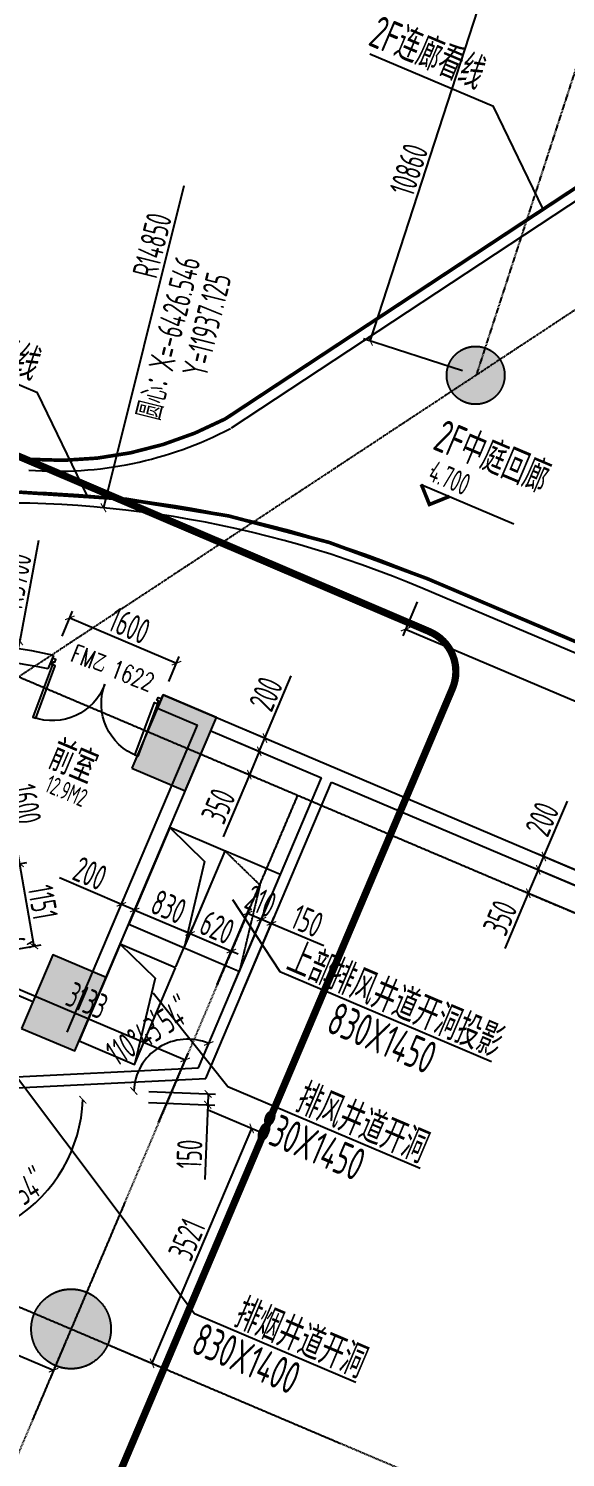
# Model space of a CAD drawing. Extents: x 11778731 to 12007717, y -6694179 to -6363962.
# Drawn here: x 11937485 to 11944896, y -6424865 to -6405151 of the extents above; entities that cross this region are included whole.
import ezdxf
from ezdxf.enums import TextEntityAlignment as Align
from ezdxf.xclip import XClip

# ---------------------------------------------------------------- set-up
doc = ezdxf.new("R2010")
doc.units = 0
doc.header["$LTSCALE"] = 10
doc.header["$MEASUREMENT"] = 0
doc.header["$XCLIPFRAME"] = 0
for name, pattern in [('A3-RG-axis-100$0$CENTER', [2, 1.25, -0.25, 0.25, -0.25]), ('A3-RI-3F$0$DASH', [0.35, 0.25, -0.1]), ('A3-RM-3F$0$DASH', [0.35, 0.25, -0.1]), ('DASHED2', [0.375, 0.25, -0.125])]:
    doc.linetypes.add(name, pattern=pattern)
for name, color, linetype in [('A-CLOD', 200, 'Continuous'), ('A3-RB-3F-100$0$A-DIMS-100', 1, 'Continuous'), ('A3-RG-axis-100$0$A-DIMS-100', 1, 'Continuous'), ('A3-RG-axis-100$0$A-GRID', 1, 'A3-RG-axis-100$0$CENTER'), ('A3-RI-3F$0$A-DOOR', 32, 'Continuous'), ('A3-RI-3F$0$A-FLOR-CURT', 55, 'Continuous'), ('A3-RI-3F$0$A-STRS-HRAL', 80, 'Continuous'), ('A3-RI-3F$0$A-WALL', 7, 'Continuous'), ('A3-RM-3F$0$A-EQPM', 55, 'Continuous'), ('A3-RS-1F$0$A-HATH-GRAY', 8, 'Continuous'), ('A3-RS-1F$0$A-WALL', 7, 'Continuous'), ('A3-SYMB-3F-100$0$A-SYMB', 4, 'Continuous'), ('A3-SYMB-3F-100$0$A-SYMB-AREA', 4, 'Continuous'), ('A3-SYMB-3F-100$0$A-SYMB-DOOR', 3, 'Continuous'), ('A3-SYMB-3F-100$0$A-SYMB-DOOR1', 3, 'Continuous'), ('A3-SYMB-3F-100$0$A-SYMB-DOOR2', 3, 'Continuous'), ('A3-SYMB-3F-100$0$A-SYMB-DOOR3', 3, 'Continuous'), ('A3-SYMB-3F-100$0$A-SYMB-NAME', 4, 'Continuous'), ('A3-SYMB-3F-100$0$A-SYMB-NAME-E', 4, 'Continuous')]:
    doc.layers.add(name, color=color, linetype=linetype)
doc.styles.add('A3-RB-3F-100$0$XD2008', font='xd-hzs.shx', dxfattribs={"width": 0.7, "bigfont": 'xd-hztxt.shx'})
doc.styles.add('A3-RG-axis-100$0$XD2008', font='xd-hzs.shx', dxfattribs={"width": 0.7, "bigfont": 'xd-hztxt.shx'})
doc.styles.add('A3-SYMB-3F-100$0$ECADI', font='hzs.shx', dxfattribs={"width": 0.7, "bigfont": 'hztxt.shx'})
doc.styles.add('A3-SYMB-3F-100$0$ECADI-TXT', font='simplex.shx', dxfattribs={"bigfont": 'hztxt.shx'})
doc.styles.add('A3-SYMB-3F-100$0$XD2008', font='hzs.shx', dxfattribs={"width": 0.7, "bigfont": 'hztxt.shx'})
doc.dimstyles.new('A3-RB-3F-100$0$XD100', dxfattribs={"dimscale": 100, "dimtxt": 3.5, "dimasz": 1.5, "dimexe": 1, "dimexo": 2, "dimgap": 0.5, "dimtad": 1, "dimdec": 0, "dimdsep": 46, "dimtxsty": 'A3-RB-3F-100$0$XD2008', "dimcen": 2.5, "dimclrt": 4, "dimaunit": 1, "dimadec": 0, "dimazin": 0, "dimtfac": 1, "dimtdec": 0, "dimtix": 1, "dimtmove": 0, "dimatfit": 3, "dimfxl": 0, "dimtolj": 1, "dimtzin": 0, "dimarcsym": 0})
doc.dimstyles.new('A3-RB-3F-100$0$XD100$0', dxfattribs={"dimscale": 100, "dimtxt": 3.5, "dimasz": 1, "dimexe": 1, "dimexo": 2, "dimgap": 0.5, "dimtad": 1, "dimdec": 0, "dimdsep": 46, "dimtxsty": 'A3-RB-3F-100$0$XD2008', "dimblk1": 'A3-RB-3F-100$0$_ARCHTICK', "dimblk2": 'A3-RB-3F-100$0$_ARCHTICK', "dimsah": 1, "dimcen": 2.5, "dimclrt": 4, "dimaunit": 1, "dimadec": 0, "dimazin": 0, "dimtfac": 1, "dimtdec": 0, "dimtix": 1, "dimtmove": 0, "dimatfit": 3, "dimfxl": 0, "dimtolj": 1, "dimtzin": 0, "dimarcsym": 0})
doc.dimstyles.new('A3-RG-axis-100$0$XD100$0', dxfattribs={"dimscale": 100, "dimtxt": 3.5, "dimasz": 1, "dimexe": 1, "dimexo": 2, "dimgap": 0.5, "dimtad": 1, "dimdec": 0, "dimdsep": 46, "dimtxsty": 'A3-RG-axis-100$0$XD2008', "dimblk1": 'A3-RG-axis-100$0$_ARCHTICK', "dimblk2": 'A3-RG-axis-100$0$_ARCHTICK', "dimsah": 1, "dimcen": 2.5, "dimclrt": 4, "dimaunit": 1, "dimadec": 0, "dimazin": 0, "dimtfac": 1, "dimtdec": 0, "dimtix": 1, "dimtmove": 0, "dimatfit": 3, "dimfxl": 0, "dimtolj": 1, "dimtzin": 0, "dimarcsym": 0})

# ---------------------------------------------------------------- blocks, each defined once
blk = doc.blocks.new('A3-RI-3F$0$J-双扇门-1600')
for points in [[(-800, 0), (-773, 0), (-773, 43), (-752, 43), (-752, 85), (-800, 85)], [(-773, 0), (-773, -773), (-731, -773), (-731, 0)], [(773, 0), (773, -773), (731, -773), (731, 0)], [(800, 0), (773, 0), (773, 43), (752, 43), (752, 85), (800, 85)]]:
    blk.add_lwpolyline(points, close=True)
for centre, start, end in [((-773, 0), 270, 360), ((773, 0), 180, 270)]:
    blk.add_arc(centre, 773, start, end)
blk = doc.blocks.new('A3-RI-3F')
at = {"layer": 'A3-RI-3F$0$A-FLOR-CURT', "color": 170, "linetype": 'A3-RI-3F$0$DASH', "const_width": 50}
blk.add_lwpolyline([(11926493, -6396565, 0.052123), (11917489, -6394434), (11917228, -6394435), (11916164, -6395948), (11915379, -6395377, 0.263888), (11909910, -6402375), (11909461, -6410947, 0.270782), (11913854, -6418314, 0.242696), (11921643, -6418532), (11929176, -6413825, -0.244698), (11942986, -6412739), (11948447, -6415057, 0.668179), (11951083, -6412467), (11948801, -6406818, 0.221695), (11943856, -6402207), (11926494, -6396566)], format="xyb", dxfattribs=at)
at = {"layer": 'A3-RI-3F$0$A-FLOR-CURT', "color": 212, "linetype": 'A3-RI-3F$0$DASH', "const_width": 50}
blk.add_lwpolyline([(11948036, -6405372), (11940202, -6410535, -0.140608), (11937502, -6411094), (11930755, -6410080), (11929955, -6413371)], format="xyb", dxfattribs=at)
at = {"layer": 'A3-RI-3F$0$A-STRS-HRAL'}
for p, q in [((11940202, -6410535), (11948036, -6405372)), ((11940285, -6410660), (11948118, -6405497)), ((11930755, -6410080), (11937502, -6411094)), ((11948389, -6415195), (11942927, -6412877)), ((11942986, -6412739), (11948447, -6415057))]:
    blk.add_line(p, q, dxfattribs=at)
for centre, radius, start, end in [((11941384, -6409815), 8000, 22, 72), ((11941384, -6409815), 8150, 22, 72), ((11937878, -6406108), 5150, 265.6895, 297.7047), ((11937878, -6406108), 5000, 265.6895, 297.7047), ((11937125, -6426546), 15000, 67, 122), ((11937125, -6426546), 14850, 67, 122)]:
    blk.add_arc(centre, radius, start, end, dxfattribs=at)
at = {"layer": 'A3-RI-3F$0$A-WALL'}
for p, q in [((11937755, -6413986), (11937834, -6413799)), ((11939264, -6414526), (11939342, -6414342)), ((11939342, -6414342), (11950093, -6418906)), ((11939264, -6414526), (11939816, -6414761)), ((11940078, -6414655), (11940078, -6414655)), ((11938019, -6418995), (11939816, -6414761)), ((11938124, -6419257), (11940000, -6414839)), ((11940000, -6414839), (11941528, -6415488)), ((11939829, -6419491), (11941528, -6415488)), ((11939930, -6419636), (11941666, -6415546)), ((11941666, -6415546), (11950015, -6419090)), ((11937544, -6418577), (11936267, -6418035)), ((11935913, -6419682), (11939829, -6419491)), ((11936203, -6419818), (11939930, -6419636))]:
    blk.add_line(p, q, dxfattribs=at)
for radius, start, end in [(6600, 77.148, 119.6615), (6400, 77.4686, 97.3761), (6600, 63.1986, 63.2023)]:
    blk.add_arc((11936366, -6420234), radius, start, end, dxfattribs=at)
at = {"layer": 'A3-RI-3F$0$A-DOOR', "xscale": -1, "rotation": 339.6266928493723}
blk.add_blockref('A3-RI-3F$0$J-双扇门-1600', (11938538, -6414196), dxfattribs=at)
blk = doc.blocks.new('A3-RG-axis-100$0$_ARCHTICK')
at = {"color": 0, "linetype": 'ByBlock', "const_width": 0.15}
blk.add_lwpolyline([(-0.5, -0.5), (0.5, 0.5)], dxfattribs=at)
blk = doc.blocks.new('*D318')
at = {"layer": 'A3-RG-axis-100$0$A-DIMS-100', "color": 0, "lineweight": -2}
for p, q in [((11942202, -6409462), (11945558, -6399134)), ((11946829, -6399547), (11945463, -6399103)), ((11943473, -6409875), (11942107, -6409431))]:
    blk.add_line(p, q, dxfattribs=at)
at = {"layer": 'A3-RG-axis-100$0$A-DIMS-100', "color": 0, "lineweight": -2, "xscale": 100, "yscale": 100, "zscale": 100}
for p, rotation in [((11945558, -6399134), 71.99999999988194), ((11942202, -6409462), 251.9999999998819)]:
    blk.add_blockref('A3-RG-axis-100$0$_ARCHTICK', p, dxfattribs=dict(at, rotation=rotation))
at = {"layer": 'A3-RG-axis-100$0$A-DIMS-100', "color": 4, "insert": (11942734, -6407098), "char_height": 350, "attachment_point": 5, "rotation": 72, "style": 'A3-RG-axis-100$0$XD2008'}
blk.add_mtext('\\A1;10860', dxfattribs=at)
blk = doc.blocks.new('A3-SYMB-3F-100$0$ECADI-TAG-HGHT（国标）')
at = {"color": 1}
blk.add_line((-2.12, 2.12), (11.77, 2.12), dxfattribs=at)
at = {"color": 1, "const_width": 0.5}
blk.add_lwpolyline([(-2.12, 2.12), (0, 0), (2.12, 2.12)], dxfattribs=at)
at = {"color": 1}
blk.add_point((-1.48, 4.6), dxfattribs=at)
at = {"style": 'A3-SYMB-3F-100$0$XD2008', "width": 0.7}
blk.add_attdef('FL', text='', height=3, dxfattribs=at).set_placement((-2.69, 2.97), align=Align.RIGHT)
for tag, p in [('F.F.L.', (2.28, 2.97)), ('T.O.S.', (2.28, -1.1))]:
    blk.add_attdef(tag, p, '', height=3, dxfattribs=at)
blk = doc.blocks.new('A3-SYMB-3F-100$0$ECADI-TAG-ROOM')
at = {"layer": 'A3-SYMB-3F-100$0$A-SYMB-AREA', "style": 'A3-SYMB-3F-100$0$ECADI', "width": 0.7}
blk.add_attdef('340M2', text='', height=2.5, dxfattribs=at).set_placement((7.17, -1.75), align=Align.MIDDLE_LEFT)
at = {"layer": 'A3-SYMB-3F-100$0$A-SYMB-NAME', "style": 'A3-SYMB-3F-100$0$ECADI', "width": 0.7}
blk.add_attdef('CHINESENAME', (-5.13, 0.09), '', height=4.5, dxfattribs=at)
at = {"layer": 'A3-SYMB-3F-100$0$A-SYMB-NAME-E', "style": 'A3-SYMB-3F-100$0$ECADI', "width": 0.7}
for tag, p in [('ENGLISHHIGH', (-5.13, 8.04)), ('ENGLISHLOW', (-5.13, 4.84))]:
    blk.add_attdef(tag, p, '', height=2.5, dxfattribs=at)
blk = doc.blocks.new('A3-SYMB-3F-100$0$ECADI-TAG-DOOR')
at = {"layer": 'A3-SYMB-3F-100$0$A-SYMB-DOOR', "style": 'A3-SYMB-3F-100$0$ECADI-TXT', "width": 0.7}
for tag, p in [('门窗主编号1', (-6.41, 7.26)), ('门窗主编号2', (2.08, 7.26))]:
    blk.add_attdef(tag, p, '', height=2.5, dxfattribs=at)
at = {"layer": 'A3-SYMB-3F-100$0$A-SYMB-DOOR', "style": 'A3-SYMB-3F-100$0$ECADI-TXT', "width": 0.7, "flags": 1}
for tag, p in [('洞口尺寸(宽X高)', (-6.42, 1.62)), ('备注', (-6.39, -1.21))]:
    blk.add_attdef(tag, p, '', height=2.5, dxfattribs=at)
at = {"layer": 'A3-SYMB-3F-100$0$A-SYMB-DOOR1', "style": 'A3-SYMB-3F-100$0$ECADI-TXT', "width": 0.7}
blk.add_attdef('门窗辅编号1', (-6.41, 4.41), '', height=2.5, dxfattribs=at)
at = {"layer": 'A3-SYMB-3F-100$0$A-SYMB-DOOR2', "style": 'A3-SYMB-3F-100$0$ECADI-TXT', "width": 0.7}
blk.add_attdef('门窗辅编号2', (-2.86, 4.41), '', height=2.5, dxfattribs=at)
at = {"layer": 'A3-SYMB-3F-100$0$A-SYMB-DOOR3', "style": 'A3-SYMB-3F-100$0$ECADI-TXT', "width": 0.7}
blk.add_attdef('门窗辅编号3', (2.32, 4.41), '', height=2.5, dxfattribs=at)
blk = doc.blocks.new('A3-SYMB-3F-100')
at = {"layer": 'A3-SYMB-3F-100$0$A-SYMB'}
for points in [[(11944590, -6407643), (11943904, -6406228), (11942195, -6405503)], [(11938295, -6411592), (11937609, -6410177), (11934793, -6408982)], [(11940299, -6417168), (11940954, -6418160), (11943874, -6419400)], [(11939203, -6418453), (11940234, -6419747), (11942889, -6420874)], [(11937096, -6419313), (11939775, -6422879), (11942003, -6423825)]]:
    blk.add_lwpolyline(points, dxfattribs=at)
ref = blk.add_blockref('A3-SYMB-3F-100$0$ECADI-TAG-ROOM', (11943385, -6405904), dxfattribs=dict(at, xscale=-99.99999999989045, yscale=100.0000000001164, rotation=336.9999999995738))
ref.add_attrib('CHINESENAME', '2F连廊看线', (11942157, -6405373), dxfattribs={"height": 450, "rotation": 337, "style": 'A3-SYMB-3F-100$0$ECADI', "width": 0.7})
ref = blk.add_blockref('A3-SYMB-3F-100$0$ECADI-TAG-ROOM', (11936082, -6409425), dxfattribs=dict(at, xscale=-99.99999999989045, yscale=100.0000000001164, rotation=336.9999999995738))
ref.add_attrib('CHINESENAME', '3F连廊结构板边缘线', (11934854, -6408894), dxfattribs={"height": 450, "rotation": 337, "style": 'A3-SYMB-3F-100$0$ECADI', "width": 0.7})
ref = blk.add_blockref('A3-SYMB-3F-100$0$ECADI-TAG-ROOM', (11943516, -6411155), dxfattribs=dict(at, xscale=99.99999999989046, yscale=100.0000000001164, rotation=337))
ref.add_attrib('CHINESENAME', '2F中庭回廊', (11943048, -6410947), dxfattribs={"height": 450, "rotation": 337, "style": 'A3-SYMB-3F-100$0$ECADI', "width": 0.7})
ref = blk.add_blockref('A3-SYMB-3F-100$0$ECADI-TAG-HGHT（国标）', (11943019, -6411717), dxfattribs=dict(at, xscale=100, yscale=100.0000000002328, rotation=337))
ref.add_attrib('F.F.L.', '4.700', (11942984, -6411380), dxfattribs={"layer": '0', "height": 300, "rotation": 337, "style": 'A3-SYMB-3F-100$0$XD2008', "width": 0.7})
ref = blk.add_blockref('A3-SYMB-3F-100$0$ECADI-TAG-ROOM', (11938193, -6415558), dxfattribs=dict(at, xscale=99.99999999989046, yscale=100.0000000001164, rotation=337))
ref.add_attrib('CHINESENAME', '前室', (11937725, -6415349), dxfattribs={"height": 450, "rotation": 337, "style": 'A3-SYMB-3F-100$0$ECADI', "width": 0.7})
ref.add_attrib('340M2', '12.9M2', dxfattribs={"height": 250, "rotation": 337, "style": 'A3-SYMB-3F-100$0$ECADI', "width": 0.7}).set_placement((11937742, -6415556), align=Align.MIDDLE_LEFT)
ref = blk.add_blockref('A3-SYMB-3F-100$0$ECADI-TAG-ROOM', (11941485, -6418351), dxfattribs=dict(at, xscale=99.99999999989046, yscale=100.0000000001164, rotation=337))
ref.add_attrib('CHINESENAME', '上部排风井道开洞投影', (11941016, -6418143), dxfattribs={"height": 450, "rotation": 337, "style": 'A3-SYMB-3F-100$0$ECADI', "width": 0.7})
ref = blk.add_blockref('A3-SYMB-3F-100$0$ECADI-TAG-ROOM', (11942042, -6419192), dxfattribs=dict(at, xscale=99.99999999989046, yscale=100.0000000001164, rotation=337))
ref.add_attrib('CHINESENAME', '830X1450', (11941574, -6418984), dxfattribs={"height": 450, "rotation": 337, "style": 'A3-SYMB-3F-100$0$ECADI', "width": 0.7})
ref = blk.add_blockref('A3-SYMB-3F-100$0$ECADI-TAG-ROOM', (11941608, -6420295), dxfattribs=dict(at, xscale=99.99999999989046, yscale=100.0000000001164, rotation=337))
ref.add_attrib('CHINESENAME', '排风井道开洞', (11941140, -6420087), dxfattribs={"height": 450, "rotation": 337, "style": 'A3-SYMB-3F-100$0$ECADI', "width": 0.7})
ref = blk.add_blockref('A3-SYMB-3F-100$0$ECADI-TAG-ROOM', (11941058, -6420666), dxfattribs=dict(at, xscale=99.99999999989046, yscale=100.0000000001164, rotation=337))
ref.add_attrib('CHINESENAME', '830X1450', (11940589, -6420458), dxfattribs={"height": 450, "rotation": 337, "style": 'A3-SYMB-3F-100$0$ECADI', "width": 0.7})
ref = blk.add_blockref('A3-SYMB-3F-100$0$ECADI-TAG-ROOM', (11940761, -6423262), dxfattribs=dict(at, xscale=99.99999999989046, yscale=100.0000000001164, rotation=337))
ref.add_attrib('CHINESENAME', '排烟井道开洞', (11940292, -6423054), dxfattribs={"height": 450, "rotation": 337, "style": 'A3-SYMB-3F-100$0$ECADI', "width": 0.7})
ref = blk.add_blockref('A3-SYMB-3F-100$0$ECADI-TAG-ROOM', (11940173, -6423618), dxfattribs=dict(at, xscale=99.99999999989046, yscale=100.0000000001164, rotation=337))
ref.add_attrib('CHINESENAME', '830X1400', (11939705, -6423409), dxfattribs={"height": 450, "rotation": 337, "style": 'A3-SYMB-3F-100$0$ECADI', "width": 0.7})
at = {"layer": 'A3-SYMB-3F-100$0$A-SYMB-DOOR'}
ref = blk.add_blockref('A3-SYMB-3F-100$0$ECADI-TAG-DOOR', (11938462, -6414812, -333), dxfattribs=dict(at, xscale=99.99999999997299, yscale=100, zscale=100, rotation=339.0583560021229))
ref.add_attrib('门窗主编号1', 'FM乙', dxfattribs={"height": 250, "rotation": 339.0584, "style": 'A3-SYMB-3F-100$0$ECADI-TXT', "width": 0.7}).set_placement((11938508, -6414049, -333), align=Align.RIGHT)
ref.add_attrib('门窗主编号2', '1622', (11938599, -6414089), dxfattribs={"height": 250, "rotation": 339.0584, "style": 'A3-SYMB-3F-100$0$ECADI-TXT', "width": 0.7})
blk = doc.blocks.new('A3-RB-3F-100$0$_ARCHTICK')
at = {"color": 0, "linetype": 'ByBlock', "const_width": 0.15}
blk.add_lwpolyline([(-0.5, -0.5), (0.5, 0.5)], dxfattribs=at)
blk = doc.blocks.new('*D1207')
at = {"layer": 'A3-RB-3F-100$0$A-DIMS-100', "color": 0, "lineweight": -2}
for p, q in [((11944599, -6416574), (11944923, -6415810)), ((11945614, -6417005), (11944507, -6416535)), ((11944521, -6416758), (11944599, -6416574)), ((11945536, -6417189), (11944429, -6416719))]:
    blk.add_line(p, q, dxfattribs=at)
at = {"layer": 'A3-RB-3F-100$0$A-DIMS-100', "color": 0, "lineweight": -2, "xscale": 100, "yscale": 100, "zscale": 100}
for p, rotation in [((11944599, -6416574), 66.99999999994976), ((11944521, -6416758), 246.9999999999498)]:
    blk.add_blockref('A3-RB-3F-100$0$_ARCHTICK', p, dxfattribs=dict(at, rotation=rotation))
at = {"layer": 'A3-RB-3F-100$0$A-DIMS-100', "color": 4, "insert": (11944574, -6416058), "char_height": 350, "attachment_point": 5, "rotation": 67, "style": 'A3-RB-3F-100$0$XD2008'}
blk.add_mtext('\\A1;200', dxfattribs=at)
blk = doc.blocks.new('*D1208')
at = {"layer": 'A3-RB-3F-100$0$A-DIMS-100', "color": 0, "lineweight": -2}
for p, q in [((11944521, -6416758), (11944384, -6417080)), ((11945536, -6417189), (11944429, -6416719)), ((11944384, -6417080), (11944060, -6417844)), ((11945400, -6417511), (11944292, -6417041))]:
    blk.add_line(p, q, dxfattribs=at)
at = {"layer": 'A3-RB-3F-100$0$A-DIMS-100', "color": 0, "lineweight": -2, "xscale": 100, "yscale": 100, "zscale": 100}
for p, rotation in [((11944521, -6416758), 67.00000000036219), ((11944384, -6417080), 247.0000000003622)]:
    blk.add_blockref('A3-RB-3F-100$0$_ARCHTICK', p, dxfattribs=dict(at, rotation=rotation))
at = {"layer": 'A3-RB-3F-100$0$A-DIMS-100', "color": 4, "insert": (11943995, -6417420), "char_height": 350, "attachment_point": 5, "rotation": 67, "style": 'A3-RB-3F-100$0$XD2008'}
blk.add_mtext('\\A1;350', dxfattribs=at)
blk = doc.blocks.new('*D1217')
at = {"layer": 'A3-RB-3F-100$0$A-DIMS-100', "color": 0, "lineweight": -2}
for p, q in [((11942849, -6413061), (11942651, -6413528)), ((11942690, -6413436), (11948151, -6415754)), ((11948310, -6415379), (11948112, -6415846))]:
    blk.add_line(p, q, dxfattribs=at)
at = {"layer": 'A3-RB-3F-100$0$A-DIMS-100', "color": 0, "lineweight": -2, "xscale": 100, "yscale": 100, "zscale": 100}
for p, rotation in [((11942690, -6413436), 156.9999959561084), ((11948151, -6415754), 336.9999959561085)]:
    blk.add_blockref('A3-RB-3F-100$0$_ARCHTICK', p, dxfattribs=dict(at, rotation=rotation))
at = {"layer": 'A3-RB-3F-100$0$A-DIMS-100', "color": 4, "insert": (11945509, -6414388), "char_height": 350, "attachment_point": 5, "rotation": 337, "style": 'A3-RB-3F-100$0$XD2008'}
blk.add_mtext('\\A1;5933', dxfattribs=at)
blk = doc.blocks.new('*D376')
at = {"layer": 'A3-RB-3F-100$0$A-DIMS-100', "color": 0, "lineweight": -2}
for p, q in [((11938766, -6417234), (11937910, -6416870)), ((11938570, -6417695), (11938805, -6417142)), ((11938754, -6417773), (11938989, -6417220)), ((11938950, -6417312), (11938766, -6417234))]:
    blk.add_line(p, q, dxfattribs=at)
at = {"layer": 'A3-RB-3F-100$0$A-DIMS-100', "color": 0, "lineweight": -2, "xscale": 100, "yscale": 100, "zscale": 100}
for p, rotation in [((11938766, -6417234), 157.0000000001583), ((11938950, -6417312), 337.0000000001583)]:
    blk.add_blockref('A3-RB-3F-100$0$_ARCHTICK', p, dxfattribs=dict(at, rotation=rotation))
at = {"layer": 'A3-RB-3F-100$0$A-DIMS-100', "color": 4, "insert": (11938334, -6416806), "char_height": 350, "attachment_point": 5, "rotation": 337, "style": 'A3-RB-3F-100$0$XD2008'}
blk.add_mtext('\\A1;200', dxfattribs=at)
blk = doc.blocks.new('*D377')
at = {"layer": 'A3-RB-3F-100$0$A-DIMS-100', "color": 0, "lineweight": -2}
for p, q in [((11938754, -6417773), (11938989, -6417220)), ((11938950, -6417312), (11939714, -6417636)), ((11939518, -6418098), (11939753, -6417544))]:
    blk.add_line(p, q, dxfattribs=at)
at = {"layer": 'A3-RB-3F-100$0$A-DIMS-100', "color": 0, "lineweight": -2, "xscale": 100, "yscale": 100, "zscale": 100}
for p, rotation in [((11938950, -6417312), 157.0000003381924), ((11939714, -6417636), 337.0000003381924)]:
    blk.add_blockref('A3-RB-3F-100$0$_ARCHTICK', p, dxfattribs=dict(at, rotation=rotation))
at = {"layer": 'A3-RB-3F-100$0$A-DIMS-100', "color": 4, "insert": (11939420, -6417267), "char_height": 350, "attachment_point": 5, "rotation": 337, "style": 'A3-RB-3F-100$0$XD2008'}
blk.add_mtext('\\A1;830', dxfattribs=at)
blk = doc.blocks.new('*D388')
at = {"layer": 'A3-RB-3F-100$0$A-DIMS-100', "color": 0, "lineweight": -2}
for p, q in [((11940382, -6415001), (11940762, -6415162)), ((11940670, -6415123), (11940533, -6415445)), ((11940533, -6415445), (11940170, -6416301)), ((11940245, -6415323), (11940625, -6415484))]:
    blk.add_line(p, q, dxfattribs=at)
at = {"layer": 'A3-RB-3F-100$0$A-DIMS-100', "color": 0, "lineweight": -2, "xscale": 100, "yscale": 100, "zscale": 100}
for p, rotation in [((11940670, -6415123), 66.99999999962213), ((11940533, -6415445), 246.9999999996221)]:
    blk.add_blockref('A3-RB-3F-100$0$_ARCHTICK', p, dxfattribs=dict(at, rotation=rotation))
at = {"layer": 'A3-RB-3F-100$0$A-DIMS-100', "color": 4, "insert": (11940105, -6415878), "char_height": 350, "attachment_point": 5, "rotation": 67, "style": 'A3-RB-3F-100$0$XD2008'}
blk.add_mtext('\\A1;350', dxfattribs=at)
blk = doc.blocks.new('*D389')
at = {"layer": 'A3-RB-3F-100$0$A-DIMS-100', "color": 0, "lineweight": -2}
for p, q in [((11940748, -6414939), (11941111, -6414083)), ((11940460, -6414817), (11940840, -6414978)), ((11940382, -6415001), (11940762, -6415162)), ((11940670, -6415123), (11940748, -6414939))]:
    blk.add_line(p, q, dxfattribs=at)
at = {"layer": 'A3-RB-3F-100$0$A-DIMS-100', "color": 0, "lineweight": -2, "xscale": 100, "yscale": 100, "zscale": 100}
for p, rotation in [((11940670, -6415123), 247.000000000024), ((11940748, -6414939), 67.00000000002396)]:
    blk.add_blockref('A3-RB-3F-100$0$_ARCHTICK', p, dxfattribs=dict(at, rotation=rotation))
at = {"layer": 'A3-RB-3F-100$0$A-DIMS-100', "color": 4, "insert": (11940762, -6414331), "char_height": 350, "attachment_point": 5, "rotation": 67, "style": 'A3-RB-3F-100$0$XD2008'}
blk.add_mtext('\\A1;200', dxfattribs=at)
blk = doc.blocks.new('*D398')
at = {"layer": 'A3-RB-3F-100$0$A-DIMS-100', "color": 0, "lineweight": -2}
for p in [(11937623, -6412215), (11936319, -6419203)]:
    blk.add_line(p, (11937365, -6413599), dxfattribs=at)
at = {"layer": 'A3-RB-3F-100$0$A-DIMS-100', "color": 0, "lineweight": -2, "xscale": 100, "yscale": 100, "zscale": 100, "rotation": 259.4245389215454}
blk.add_blockref('A3-RB-3F-100$0$_ARCHTICK', (11937365, -6413599), dxfattribs=at)
at = {"layer": 'A3-RB-3F-100$0$A-DIMS-100', "color": 4, "insert": (11937291, -6412768), "char_height": 350, "attachment_point": 5, "rotation": 79.4245, "style": 'A3-RB-3F-100$0$XD2008'}
blk.add_mtext('\\A1;R5700', dxfattribs=at)
blk = doc.blocks.new('*D399')
at = {"layer": 'A3-RB-3F-100$0$A-DIMS-100', "color": 0, "lineweight": -2}
for p, q in [((11936397, -6419019), (11936802, -6418064)), ((11936763, -6418156), (11939647, -6419380)), ((11939281, -6420243), (11939687, -6419288))]:
    blk.add_line(p, q, dxfattribs=at)
at = {"layer": 'A3-RB-3F-100$0$A-DIMS-100', "color": 0, "lineweight": -2, "xscale": 100, "yscale": 100, "zscale": 100}
for p, rotation in [((11936763, -6418156), 156.9999981291874), ((11939647, -6419380), 336.9999981291875)]:
    blk.add_blockref('A3-RB-3F-100$0$_ARCHTICK', p, dxfattribs=dict(at, rotation=rotation))
at = {"layer": 'A3-RB-3F-100$0$A-DIMS-100', "color": 4, "insert": (11938293, -6418561), "char_height": 350, "attachment_point": 5, "rotation": 337, "style": 'A3-RB-3F-100$0$XD2008'}
blk.add_mtext('\\A1;3133', dxfattribs=at)
blk = doc.blocks.new('*D401')
at = {"layer": 'A3-RB-3F-100$0$A-DIMS-100', "color": 0, "lineweight": -2}
for p, q in [((11937947, -6413533), (11938093, -6413189)), ((11938054, -6413281), (11939527, -6413906)), ((11939420, -6414159), (11939566, -6413814))]:
    blk.add_line(p, q, dxfattribs=at)
at = {"layer": 'A3-RB-3F-100$0$A-DIMS-100', "color": 0, "lineweight": -2, "xscale": 100, "yscale": 100, "zscale": 100}
for p, rotation in [((11938054, -6413281), 156.9989156766192), ((11939527, -6413906), 336.9989156766192)]:
    blk.add_blockref('A3-RB-3F-100$0$_ARCHTICK', p, dxfattribs=dict(at, rotation=rotation))
at = {"layer": 'A3-RB-3F-100$0$A-DIMS-100', "color": 4, "insert": (11938879, -6413387), "char_height": 350, "attachment_point": 5, "rotation": 336.9989, "style": 'A3-RB-3F-100$0$XD2008'}
blk.add_mtext('\\A1;1600', dxfattribs=at)
blk = doc.blocks.new('*D402')
at = {"layer": 'A3-RB-3F-100$0$A-DIMS-100', "color": 0, "lineweight": -2}
blk.add_arc((11936267, -6418035), 688, 336.9999, 99.8795, dxfattribs=at)
at = {"layer": 'A3-RB-3F-100$0$A-DIMS-100', "color": 0, "lineweight": -2, "xscale": 100, "yscale": 100, "zscale": 100}
for p, rotation in [((11936149, -6417357), 189.8794544671354), ((11936900, -6418303), 246.9999494623069)]:
    blk.add_blockref('A3-RB-3F-100$0$_ARCHTICK', p, dxfattribs=dict(at, rotation=rotation))
at = {"layer": 'A3-RB-3F-100$0$A-DIMS-100', "color": 4, "insert": (11937008, -6417446), "char_height": 350, "attachment_point": 5, "rotation": 308.4397, "style": 'A3-RB-3F-100$0$XD2008'}
blk.add_mtext('\\A1;122°52\'46"', dxfattribs=at)
blk = doc.blocks.new('*D403')
at = {"layer": 'A3-RB-3F-100$0$A-DIMS-100', "color": 0, "lineweight": -2}
for p, q in [((11936266, -6416866), (11937461, -6416658)), ((11937362, -6416675), (11937560, -6417809)), ((11936464, -6418000), (11937658, -6417792))]:
    blk.add_line(p, q, dxfattribs=at)
at = {"layer": 'A3-RB-3F-100$0$A-DIMS-100', "color": 0, "lineweight": -2, "xscale": 100, "yscale": 100, "zscale": 100}
for p, rotation in [((11937362, -6416675), 99.87945446708147), ((11937560, -6417809), 279.8794544670814)]:
    blk.add_blockref('A3-RB-3F-100$0$_ARCHTICK', p, dxfattribs=dict(at, rotation=rotation))
at = {"layer": 'A3-RB-3F-100$0$A-DIMS-100', "color": 4, "insert": (11937683, -6417204), "char_height": 350, "attachment_point": 5, "rotation": 279.8795, "style": 'A3-RB-3F-100$0$XD2008'}
blk.add_mtext('\\A1;1151', dxfattribs=at)
blk = doc.blocks.new('*D404')
at = {"layer": 'A3-RB-3F-100$0$A-DIMS-100', "color": 0, "lineweight": -2}
for p, q in [((11935992, -6415290), (11937186, -6415082)), ((11937088, -6415099), (11937362, -6416675)), ((11936266, -6416866), (11937461, -6416658))]:
    blk.add_line(p, q, dxfattribs=at)
at = {"layer": 'A3-RB-3F-100$0$A-DIMS-100', "color": 0, "lineweight": -2, "xscale": 100, "yscale": 100, "zscale": 100}
for p, rotation in [((11937088, -6415099), 99.87945446710525), ((11937362, -6416675), 279.8794544671052)]:
    blk.add_blockref('A3-RB-3F-100$0$_ARCHTICK', p, dxfattribs=dict(at, rotation=rotation))
at = {"layer": 'A3-RB-3F-100$0$A-DIMS-100', "color": 4, "insert": (11937447, -6415849), "char_height": 350, "attachment_point": 5, "rotation": 279.8795, "style": 'A3-RB-3F-100$0$XD2008'}
blk.add_mtext('\\A1;1600', dxfattribs=at)
blk = doc.blocks.new('*D606')
at = {"layer": 'A3-RB-3F-100$0$A-DIMS-100', "color": 0, "lineweight": -2}
blk.add_arc((11936189, -6419850), 2047, 247, 357.7317, dxfattribs=at)
at = {"layer": 'A3-RB-3F-100$0$A-DIMS-100', "color": 0, "lineweight": -2, "xscale": 100, "yscale": 100, "zscale": 100}
for p, rotation in [((11938235, -6419931), 87.73169778263737), ((11935390, -6421734), 157.0000000265201)]:
    blk.add_blockref('A3-RB-3F-100$0$_ARCHTICK', p, dxfattribs=dict(at, rotation=rotation))
at = {"layer": 'A3-RB-3F-100$0$A-DIMS-100', "color": 4, "insert": (11937147, -6421360), "char_height": 350, "attachment_point": 5, "rotation": 32.3658, "style": 'A3-RB-3F-100$0$XD2008'}
blk.add_mtext('\\A1;110°43\'54"', dxfattribs=at)
blk = doc.blocks.new('*D608')
at = {"layer": 'A3-RB-3F-100$0$A-DIMS-100', "color": 0, "lineweight": -2}
for p, q in [((11935232, -6422104), (11935030, -6422581)), ((11935069, -6422489), (11937830, -6423661)), ((11937994, -6423276), (11937791, -6423753))]:
    blk.add_line(p, q, dxfattribs=at)
at = {"layer": 'A3-RB-3F-100$0$A-DIMS-100', "color": 0, "lineweight": -2, "xscale": 100, "yscale": 100, "zscale": 100}
for p, rotation in [((11935069, -6422489), 156.9999981291931), ((11937830, -6423661), 336.999998129193)]:
    blk.add_blockref('A3-RB-3F-100$0$_ARCHTICK', p, dxfattribs=dict(at, rotation=rotation))
at = {"layer": 'A3-RB-3F-100$0$A-DIMS-100', "color": 4, "insert": (11936538, -6422868), "char_height": 350, "attachment_point": 5, "rotation": 337, "style": 'A3-RB-3F-100$0$XD2008'}
blk.add_mtext('\\A1;3000', dxfattribs=at)
blk = doc.blocks.new('*D609')
at = {"layer": 'A3-RB-3F-100$0$A-DIMS-100', "color": 0, "lineweight": -2}
for p, q in [((11939518, -6418098), (11939753, -6417544)), ((11939714, -6417636), (11939622, -6417597)), ((11939714, -6417636), (11940285, -6417878)), ((11940089, -6418340), (11940324, -6417786)), ((11940285, -6417878), (11940377, -6417917))]:
    blk.add_line(p, q, dxfattribs=at)
at = {"layer": 'A3-RB-3F-100$0$A-DIMS-100', "color": 0, "lineweight": -2, "xscale": 100, "yscale": 100, "zscale": 100}
for p, rotation in [((11939714, -6417636), 337.0000000000081), ((11940285, -6417878), 157.0000000000081)]:
    blk.add_blockref('A3-RB-3F-100$0$_ARCHTICK', p, dxfattribs=dict(at, rotation=rotation))
at = {"layer": 'A3-RB-3F-100$0$A-DIMS-100', "color": 4, "insert": (11940088, -6417550), "char_height": 350, "attachment_point": 5, "rotation": 337, "style": 'A3-RB-3F-100$0$XD2008'}
blk.add_mtext('\\A1;620', dxfattribs=at)
blk = doc.blocks.new('*D610')
at = {"layer": 'A3-RB-3F-100$0$A-DIMS-100', "color": 0, "lineweight": -2}
for p, q in [((11940089, -6418340), (11940546, -6417264)), ((11940282, -6418422), (11940739, -6417346)), ((11940507, -6417356), (11940700, -6417438))]:
    blk.add_line(p, q, dxfattribs=at)
at = {"layer": 'A3-RB-3F-100$0$A-DIMS-100', "color": 0, "lineweight": -2, "xscale": 100, "yscale": 100, "zscale": 100}
for p, rotation in [((11940507, -6417356), 156.9999999998558), ((11940700, -6417438), 336.9999999998558)]:
    blk.add_blockref('A3-RB-3F-100$0$_ARCHTICK', p, dxfattribs=dict(at, rotation=rotation))
at = {"layer": 'A3-RB-3F-100$0$A-DIMS-100', "color": 4, "insert": (11940691, -6417190), "char_height": 350, "attachment_point": 5, "rotation": 337, "style": 'A3-RB-3F-100$0$XD2008'}
blk.add_mtext('\\A1;210', dxfattribs=at)
blk = doc.blocks.new('*D611')
at = {"layer": 'A3-RB-3F-100$0$A-DIMS-100', "color": 0, "lineweight": -2}
for p, q in [((11940282, -6418422), (11940739, -6417346)), ((11940420, -6418481), (11940877, -6417405)), ((11940700, -6417438), (11940838, -6417497)), ((11940838, -6417497), (11941559, -6417803))]:
    blk.add_line(p, q, dxfattribs=at)
at = {"layer": 'A3-RB-3F-100$0$A-DIMS-100', "color": 0, "lineweight": -2, "xscale": 100, "yscale": 100, "zscale": 100}
for p, rotation in [((11940700, -6417438), 157.0000000000286), ((11940838, -6417497), 337.0000000000286)]:
    blk.add_blockref('A3-RB-3F-100$0$_ARCHTICK', p, dxfattribs=dict(at, rotation=rotation))
at = {"layer": 'A3-RB-3F-100$0$A-DIMS-100', "color": 4, "insert": (11941333, -6417462), "char_height": 350, "attachment_point": 5, "rotation": 337, "style": 'A3-RB-3F-100$0$XD2008'}
blk.add_mtext('\\A1;150', dxfattribs=at)
blk = doc.blocks.new('*D612')
at = {"layer": 'A3-RB-3F-100$0$A-DIMS-100', "color": 0, "lineweight": -2}
for p, q in [((11939140, -6419966), (11940058, -6420003)), ((11939146, -6419817), (11940064, -6419853)), ((11939964, -6419849), (11939959, -6419999)), ((11939959, -6419999), (11939918, -6421030))]:
    blk.add_line(p, q, dxfattribs=at)
at = {"layer": 'A3-RB-3F-100$0$A-DIMS-100', "color": 0, "lineweight": -2, "xscale": 100, "yscale": 100, "zscale": 100}
for p, rotation in [((11939964, -6419849), 87.73169778281542), ((11939959, -6419999), 267.7316977828154)]:
    blk.add_blockref('A3-RB-3F-100$0$_ARCHTICK', p, dxfattribs=dict(at, rotation=rotation))
at = {"layer": 'A3-RB-3F-100$0$A-DIMS-100', "color": 4, "insert": (11939706, -6420680), "char_height": 350, "attachment_point": 5, "rotation": 87.7317, "style": 'A3-RB-3F-100$0$XD2008'}
blk.add_mtext('\\A1;150', dxfattribs=at)
blk = doc.blocks.new('*D613')
at = {"layer": 'A3-RB-3F-100$0$A-DIMS-100', "color": 0, "lineweight": -2}
for p, q in [((11939963, -6420070), (11940657, -6420365)), ((11939190, -6423566), (11940565, -6420325)), ((11938588, -6423311), (11939282, -6423605))]:
    blk.add_line(p, q, dxfattribs=at)
at = {"layer": 'A3-RB-3F-100$0$A-DIMS-100', "color": 0, "lineweight": -2, "xscale": 100, "yscale": 100, "zscale": 100}
for p, rotation in [((11940565, -6420325), 66.99999999988417), ((11939190, -6423566), 246.9999999998842)]:
    blk.add_blockref('A3-RB-3F-100$0$_ARCHTICK', p, dxfattribs=dict(at, rotation=rotation))
at = {"layer": 'A3-RB-3F-100$0$A-DIMS-100', "color": 4, "insert": (11939670, -6421858), "char_height": 350, "attachment_point": 5, "rotation": 67, "style": 'A3-RB-3F-100$0$XD2008'}
blk.add_mtext('\\A1;3521', dxfattribs=at)
blk = doc.blocks.new('*D614')
at = {"layer": 'A3-RB-3F-100$0$A-DIMS-100', "color": 0, "lineweight": -2}
blk.add_arc((11939681, -6419838), 744, 67, 177.7317, dxfattribs=at)
at = {"layer": 'A3-RB-3F-100$0$A-DIMS-100', "color": 0, "lineweight": -2, "xscale": 100, "yscale": 100, "zscale": 100}
for p, rotation in [((11939972, -6419153), 336.9999999998768), ((11938938, -6419808), 267.7316977826084)]:
    blk.add_blockref('A3-RB-3F-100$0$_ARCHTICK', p, dxfattribs=dict(at, rotation=rotation))
at = {"layer": 'A3-RB-3F-100$0$A-DIMS-100', "color": 4, "insert": (11939145, -6418991), "char_height": 350, "attachment_point": 5, "rotation": 32.3658, "style": 'A3-RB-3F-100$0$XD2008'}
blk.add_mtext('\\A1;110°43\'54"', dxfattribs=at)
blk = doc.blocks.new('A3-RS-1F')
at = {"layer": 'A3-RS-1F$0$A-HATH-GRAY'}
h = blk.add_hatch(color=256, dxfattribs=at)
edge = h.paths.add_edge_path()
edge.add_arc((11943657, -6409935), 400, 0, 360)
for points in [[(11938912, -6415355), (11939648, -6415667), (11940078, -6414655), (11939342, -6414342)], [(11937388, -6418945), (11938124, -6419257), (11938554, -6418245), (11937818, -6417932)]]:
    blk.add_hatch(color=256, dxfattribs=at).paths.add_polyline_path(points)
h = blk.add_hatch(color=256, dxfattribs=at)
edge = h.paths.add_edge_path()
edge.add_arc((11938072, -6423092), 550, 0, 360)
at = {"layer": 'A3-RS-1F$0$A-WALL'}
for centre, radius in [((11943657, -6409935), 400), ((11938072, -6423092), 550)]:
    blk.add_circle(centre, radius, dxfattribs=at)
for points in [[(11938912, -6415355), (11939648, -6415667), (11940078, -6414655), (11939342, -6414342)], [(11937388, -6418945), (11938124, -6419257), (11938554, -6418245), (11937818, -6417932)]]:
    blk.add_3dface(points, dxfattribs=at)
blk = doc.blocks.new('A3-RM-3F')
at = {"layer": 'A3-RM-3F$0$A-EQPM'}
for points in [[(11940197, -6416498), (11939433, -6416174), (11938867, -6417508), (11939631, -6417833)], [(11939514, -6418109), (11938750, -6417785), (11938183, -6419119), (11938947, -6419444)]]:
    blk.add_lwpolyline(points, close=True, dxfattribs=at)
for points in [[(11939433, -6416174), (11939915, -6416643), (11939631, -6417833)], [(11938750, -6417785), (11939231, -6418254), (11938947, -6419444)]]:
    blk.add_lwpolyline(points, dxfattribs=at)
at = {"layer": 'A3-RM-3F$0$A-EQPM', "linetype": 'A3-RM-3F$0$DASH'}
blk.add_lwpolyline([(11940961, -6416822), (11940197, -6416498), (11939631, -6417833), (11940395, -6418157)], close=True, dxfattribs=at)
blk.add_lwpolyline([(11940197, -6416498), (11940679, -6416967), (11940395, -6418157)], dxfattribs=at)
blk = doc.blocks.new('A3-RG-axis-100')
at = {"layer": 'A3-RG-axis-100$0$A-GRID'}
for p, q in [((11947019.4, -6399607.3), (11943665.6, -6409929.1)), ((11907163.4, -6401280.8), (11992184.7, -6437370.3)), ((11937347.4, -6414093.2), (11955262.9, -6402285.8)), ((11906717.6, -6409782.5), (11989058.9, -6444734.3)), ((11941198, -6415727.7), (11923107, -6458347.2))]:
    blk.add_line(p, q, dxfattribs=at)
blk.add_arc((11778730.7, -6694178.7), 294300, 57.267208, 69.150423, dxfattribs=at)
at = {"layer": 'A3-RG-axis-100$0$A-DIMS-100'}
dim = blk.add_linear_dim(base=(11945557.7, -6399133.7), p1=(11943663.1, -6409937), p2=(11947019, -6399608.5), angle=72, dimstyle='A3-RG-axis-100$0$XD100$0', override={"dimasz": 1}, dxfattribs=at)
dim.commit()
dim.dimension.update_dxf_attribs({"geometry": '*D318', "text_midpoint": (11942947.5, -6407167.1), "dimtype": 128})
blk = doc.blocks.new('A3-RB-3F-100')
at = {"layer": 'A3-RB-3F-100$0$A-DIMS-100'}
blk.add_line((11939628.1, -6407321.3), (11938518.5, -6411761.8), dxfattribs=at)
at = {"layer": 'A3-RB-3F-100$0$A-DIMS-100', "const_width": 15}
blk.add_lwpolyline([(11938482.1, -6411701.1), (11938554.9, -6411822.4)], dxfattribs=at)
at = {"layer": 'A3-RB-3F-100$0$A-DIMS-100', "style": 'A3-RB-3F-100$0$XD2008', "width": 0.7}
for s, p in [('R14850', (11939253.5, -6408614.1)), ('圆心：X=-6426.546', (11939306.5, -6410574.1)), ('Y=11937.125', (11939938.8, -6409982.2))]:
    blk.add_text(s, height=350, rotation=75.96986, dxfattribs=at).set_placement(p)
at = {"layer": 'A3-RB-3F-100$0$A-DIMS-100'}
dim = blk.add_radius_dim(center=(11936318.9, -6419202.6), mpoint=(11937365, -6413599.4), dimstyle='A3-RB-3F-100$0$XD100', override={"dimasz": 1, "dimblk1": 'A3-RB-3F-100$0$_ARCHTICK', "dimblk2": 'A3-RB-3F-100$0$_ARCHTICK', "dimsah": 1}, dxfattribs=at)
dim.commit()
dim.dimension.update_dxf_attribs({"geometry": '*D398', "text_midpoint": (11937291.4, -6412767.6)})
for p1, p2, distance, picture, middle in [((11942927.3, -6412876.7), (11948388.5, -6415194.9), -607.1, '*D1217', (11945508.6, -6414387.5)), ((11937868.8, -6413717.4), (11939342, -6414342.8), 474.1, '*D401', (11938878.5, -6413386.5)), ((11935794.7, -6415324.3), (11936069.3, -6416900.6), 1312.4, '*D404', (11937446.6, -6415848.6)), ((11936069.3, -6416900.6), (11936266.8, -6418034.6), 1312.4, '*D403', (11937682.6, -6417203.8)), ((11938676.2, -6417957.5), (11939440.3, -6418281.9), 701.4, '*D377', (11939420.2, -6417266.9)), ((11939440.3, -6418281.9), (11940011, -6418524.1), 701.4, '*D609', (11940087.6, -6417550.2)), ((11936318.9, -6419202.6), (11939203.2, -6420427), 1136.9, '*D399', (11938293.2, -6418561.1))]:
    dim = blk.add_aligned_dim(p1=p1, p2=p2, distance=distance, dimstyle='A3-RB-3F-100$0$XD100$0', dxfattribs=at)
    dim.commit()
    dim.dimension.update_dxf_attribs({"geometry": picture, "text_midpoint": middle})
for base, p1, p2, angle, picture, middle in [((11940747.9, -6414939.1), (11940197.8, -6414922.9), (11940276, -6414738.8), 67, '*D389', (11940968.6, -6414419)), ((11940669.7, -6415123.2), (11940061.1, -6415245.1), (11940197.8, -6414922.9), 67, '*D388', (11940312.2, -6415965.5)), ((11944598.9, -6416573.8), (11945720.4, -6417267.1), (11945798.5, -6417083), 67, '*D1207', (11944780.6, -6416145.8)), ((11938950.3, -6417311.9), (11938492.1, -6417879.4), (11938676.2, -6417957.5), 337, '*D376', (11938246.1, -6417013)), ((11940700.1, -6417438.1), (11940011, -6418524.1), (11940204.3, -6418606.2), 337, '*D610', (11940603.4, -6417397.1)), ((11944520.8, -6416757.9), (11945583.6, -6417589.3), (11945720.4, -6417267.1), 67, '*D1208', (11944202.4, -6417508.1)), ((11940838.2, -6417496.7), (11940204.3, -6418606.2), (11940342.3, -6418664.8), 337, '*D611', (11941244.7, -6417669.3)), ((11939964.5, -6419849), (11938940, -6419958.5), (11938945.9, -6419808.6), 87.7317, '*D612', (11939931.2, -6420688.8))]:
    dim = blk.add_linear_dim(base=base, p1=p1, p2=p2, angle=angle, dimstyle='A3-RB-3F-100$0$XD100$0', dxfattribs=at)
    dim.commit()
    dim.dimension.update_dxf_attribs({"geometry": picture, "text_midpoint": middle, "dimtype": 129})
for base, line1, line2, picture, middle in [((11939502.5433, -6419115.204), ((11939681.495, -6419837.7427), (11941528.041, -6415487.553)), ((11936091.6815, -6419695.5501), (11939681.495, -6419837.7427)), '*D614', (11939144.7247, -6418990.8127)), ((11936921.174, -6417822.51), ((11938096.5493, -6418811.3338), (11936266.7625, -6418034.6335)), ((11936266.7625, -6418034.6335), (11936069.2523, -6416900.5501)), '*D402', (11937007.9372, -6417446.3491)), ((11936681.3, -6421836.3), ((11936189.3, -6419849.5), (11939779.1, -6419991.7)), ((11935310.6, -6421919.5), (11936189.3, -6419849.5)), '*D606', (11937146.7, -6421360.2))]:
    dim = blk.add_angular_dim_2l(base=base, line1=line1, line2=line2, dimstyle='A3-RB-3F-100$0$XD100', override={"dimasz": 1, "dimblk1": 'A3-RB-3F-100$0$_ARCHTICK', "dimblk2": 'A3-RB-3F-100$0$_ARCHTICK', "dimsah": 1, "dimadec": 3}, dxfattribs=at)
    dim.commit()
    dim.dimension.update_dxf_attribs({"geometry": picture, "text_midpoint": middle})
for p1, p2, distance, picture, middle in [((11938403.5, -6423232.4), (11939779.1, -6419991.7), -854.2, '*D613', (11939670.5, -6421857.9)), ((11935310.6, -6421919.5), (11938072.1, -6423091.7), -618.7, '*D608', (11936537.5, -6422868))]:
    dim = blk.add_aligned_dim(p1=p1, p2=p2, distance=distance, dimstyle='A3-RB-3F-100$0$XD100$0', override={"dimadec": 3}, dxfattribs=at)
    dim.commit()
    dim.dimension.update_dxf_attribs({"geometry": picture, "text_midpoint": middle})

msp = doc.modelspace()

# ---------------------------------------------------------------- linework, layer by layer
at = {"layer": 'A-CLOD', "linetype": 'DASHED2', "const_width": 100}
msp.add_lwpolyline([(11925732, -6406096), (11943019, -6413471, -0.413788), (11943336, -6414257), (11935490, -6432741, -0.414214), (11934703, -6433059), (11917500, -6425756, -0.414214), (11917183, -6424970), (11924945, -6406413, -0.414639)], format="xyb", close=True, dxfattribs=at)

# ---------------------------------------------------------------- block references
for name in ['A3-RG-axis-100', 'A3-RB-3F-100', 'A3-RI-3F', 'A3-RI-3F', 'A3-RI-3F', 'A3-SYMB-3F-100', 'A3-SYMB-3F-100', 'A3-RM-3F']:
    msp.add_blockref(name, (0, 0))
ref = msp.add_blockref('A3-RS-1F', (0, 0))
XClip(ref).set_block_clipping_path([(11880575.4595815204, -6415096.270357037), (11910249.6177904997, -6426601.7009763205), (11922841.9025027994, -6430599.4828046197), (11977834.5324543808, -6451371.0095163761), (12008409.3102089595, -6381594.5835881606), (11890394.8696729206, -6356927.6296852781), (11884882.5177205391, -6396620.1386088813)])

doc.saveas('drawing.dxf')
